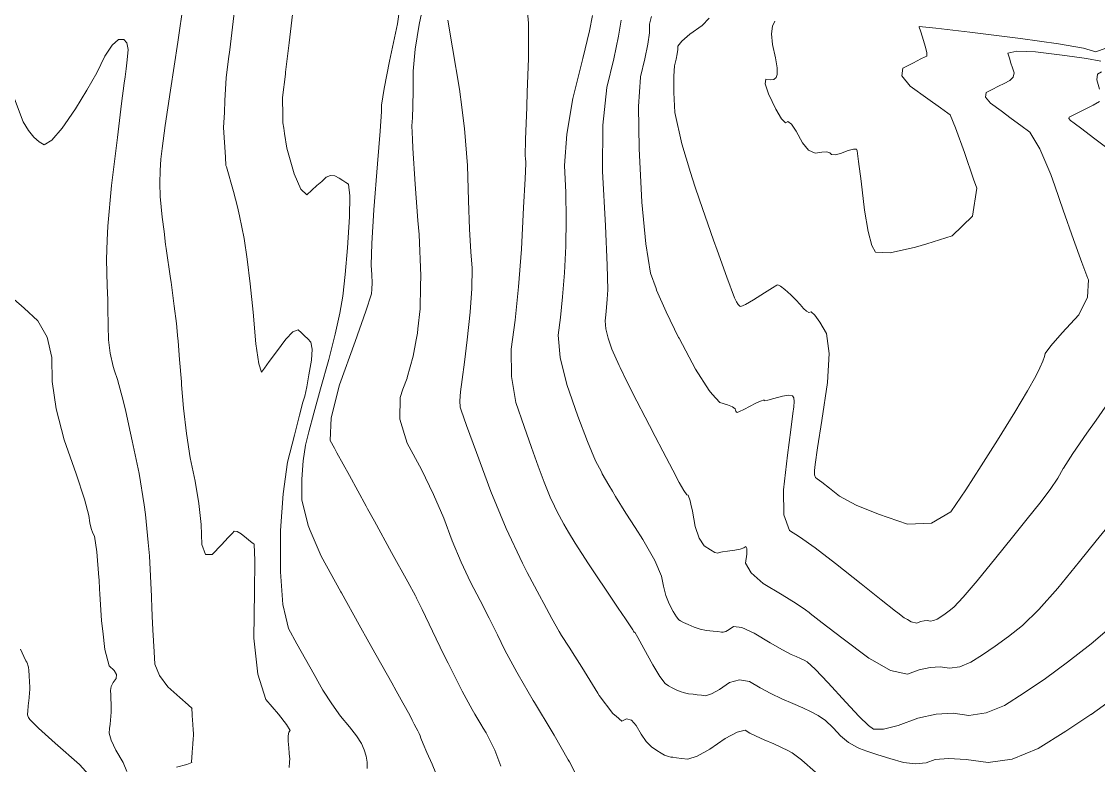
# Model space of a CAD drawing. Header units: inches. Extents: x 1337389 to 1347141, y 407035 to 414577.
# Drawn here: x 1338532 to 1339061, y 408130 to 408496 of the extents above; entities that cross this region are included whole.
import ezdxf

# ---------------------------------------------------------------- set-up
doc = ezdxf.new("R2010")
doc.units = ezdxf.units.IN
doc.header["$MEASUREMENT"] = 0
doc.layers.add('Topo', color=7, linetype='Continuous', lineweight=15, true_color=0x459900)

msp = doc.modelspace()

# ---------------------------------------------------------------- linework, layer by layer
at = {"layer": 'Topo'}
for p, q in [((1338633.4332, 408477.19, 1065), (1338634.0019, 408481.7049, 1065)), ((1338631.3621, 408450.9319, 1065), (1338631.6739, 408456.791, 1065)), ((1338748.6761, 408449.324, 1085), (1338748.1329, 408453.544, 1085)), ((1338660.5551, 408443.1728, 1070), (1338660.9669, 408440.4949, 1070)), ((1338721.2411, 408320.23, 1080), (1338719.2398, 408314.739, 1080)), ((1338829.2501, 408318.9069, 1100), (1338831.563, 408314.199, 1100)), ((1338843.2149, 408291.5631, 1100), (1338846.974, 408284.309, 1100)), ((1338570.0309, 408216.3879, 1050), (1338570.167, 408214.207, 1050)), ((1338595.9309, 408203.1427, 1055), (1338595.7261, 408207.5341, 1055)), ((1338783.865, 408160.7162, 1080), (1338792.575, 408146.2221, 1080)), ((1338824.0211, 408153.9201, 1085), (1338823.399, 408154.4551, 1085)), ((1338758.6399, 408148.082, 1075), (1338757.5082, 408149.964, 1075))]:
    msp.add_line(p, q, dxfattribs=at)
for points, elevation in [([(1338667.362, 408523.635), (1338667.2639, 408520.6999), (1338665.1669, 408501.8272), (1338663.2499, 408485.1311), (1338661.513, 408470.6141), (1338661.406, 408469.7638)], 1070), ([(1338634.0019, 408481.7049), (1338636.1009, 408498.3429), (1338637.7889, 408511.8091)], 1065), ([(1338611.2709, 408504.787), (1338608.544, 408485.4652), (1338604.945, 408461.8629), (1338602.335, 408444.412), (1338600.7171, 408433.1139), (1338600.0891, 408427.9679), (1338599.74, 408422.3119), (1338599.669, 408416.1449), (1338599.8761, 408409.4689), (1338600.82, 408399.413), (1338601.714, 408392.255)], 1060), ([(1338685.4941, 408285.8498), (1338683.4608, 408289.5693), (1338683.8557, 408300.6751), (1338687.9339, 408316.873), (1338695.6929, 408338.1629), (1338700.9532, 408353.119), (1338703.7162, 408361.7411), (1338703.9801, 408364.028), (1338704.0342, 408367.1251), (1338703.8762, 408371.0321), (1338703.508, 408375.7476), (1338703.8689, 408386.406), (1338704.959, 408403.0059), (1338706.7771, 408425.5471), (1338707.994, 408441.6411), (1338708.6091, 408451.286), (1338708.6221, 408454.4839), (1338709.9369, 408462.7348), (1338712.5529, 408476.0389), (1338716.4699, 408494.397), (1338718.2941, 408507.61)], 1075), ([(1338730.059, 408507.444), (1338727.21, 408494.0879), (1338725.2967, 408482.0071), (1338724.32, 408471.2), (1338724.2812, 408461.6671), (1338724.1481, 408453.9942), (1338723.923, 408448.1802), (1338723.603, 408444.2251), (1338723.8599, 408437.736)], 1080), ([(1338778.9041, 408508.5057), (1338780.0579, 408505.6441), (1338780.9521, 408494.7909), (1338780.9632, 408478.0471)], 1090), ([(1338812.5143, 408498.5199), (1338810.8941, 408491.0201), (1338807.6559, 408477.4118), (1338802.801, 408457.6981), (1338799.7961, 408440.1549), (1338798.64, 408424.7828), (1338799.3327, 408411.5819), (1338799.5621, 408398.3809), (1338799.3291, 408385.1779), (1338798.6319, 408371.975), (1338797.773, 408360.278), (1338796.7518, 408350.087), (1338795.57, 408341.4018), (1338796.596, 408330.4121), (1338799.8311, 408317.1159), (1338805.2748, 408301.515), (1338809.996, 408288.9968), (1338813.992, 408279.564), (1338816.8251, 408274.0669)], 1095), ([(1338748.1329, 408453.544), (1338747.01, 408462.281), (1338743.5451, 408482.6079), (1338741.2362, 408496.253)], 1085), ([(1338826.4739, 408496.326), (1338825.301, 408488.391), (1338822.963, 408477.3111), (1338819.4601, 408463.086), (1338817.5939, 408444.6511), (1338817.366, 408422.0091), (1338818.7761, 408395.157), (1338819.635, 408375.7159), (1338819.9419, 408363.6848), (1338819.6979, 408359.0659), (1338819.398, 408354.9729), (1338819.041, 408351.4069), (1338818.6272, 408348.3689), (1338818.986, 408344.523), (1338820.118, 408339.871), (1338822.0229, 408334.4121), (1338825.5967, 408326.4322)], 1100), ([(1338841.5189, 408498.0371), (1338841.2439, 408497.6031), (1338840.4348, 408494.253), (1338840.428, 408490.1), (1338839.7059, 408484.4181), (1338838.2689, 408477.209), (1338836.118, 408468.4732), (1338836.104, 408468.2691)], 1105), ([(1338869.8, 408497.205), (1338866.4011, 408493.6629), (1338860.3919, 408489.3252), (1338856.3851, 408485.918), (1338854.381, 408483.443), (1338854.3781, 408481.8991), (1338854.1099, 408479.7881), (1338853.576, 408477.108), (1338852.776, 408473.861), (1338852.434, 408468.6989)], 1110), ([(1338976.9401, 408386.3229), (1338971.393, 408384.5651), (1338958.7851, 408381.844), (1338951.5799, 408382.112), (1338949.7799, 408385.3679), (1338948.01, 408392.2749), (1338946.271, 408402.8319), (1338944.563, 408417.0389), (1338943.3239, 408426.7679), (1338942.5521, 408432.018), (1338942.2479, 408432.7901), (1338940.8031, 408432.8279), (1338938.2152, 408432.1339), (1338934.486, 408430.707), (1338931.7481, 408430.0539), (1338930.0039, 408430.1771), (1338929.2521, 408431.0741), (1338927.6591, 408431.4829), (1338925.2229, 408431.4061), (1338921.946, 408430.8411), (1338918.762, 408432.3542), (1338915.6711, 408435.943), (1338912.6721, 408441.608), (1338910.2911, 408445.1241), (1338908.5279, 408446.4892), (1338907.3831, 408445.704), (1338905.4211, 408447.7031), (1338902.64, 408452.486), (1338899.042, 408460.053), (1338897.3861, 408464.9748), (1338897.6729, 408467.252), (1338899.9021, 408466.8839), (1338901.5801, 408467.146), (1338902.708, 408468.0369), (1338903.284, 408469.5583), (1338903.1979, 408472.767), (1338902.4489, 408477.664), (1338901.0382, 408484.247), (1338900.5269, 408489.4731), (1338900.915, 408493.3389), (1338902.2019, 408495.8459)], 1115), ([(1339064.9579, 408482.4961), (1339059.9869, 408480.6339), (1339054, 408482.433), (1339041.6709, 408484.661), (1339023.0011, 408487.317), (1338997.989, 408490.401), (1338981.3487, 408492.3459), (1338973.079, 408493.1509), (1338973.1807, 408492.8169), (1338973.721, 408491.0941), (1338974.7011, 408487.983), (1338976.1201, 408483.4839), (1338976.829, 408480.3664), (1338976.8269, 408478.631), (1338976.115, 408478.2779), (1338973.9331, 408477.1778), (1338970.279, 408475.3318), (1338965.1551, 408472.7399), (1338964.6349, 408468.9218), (1338968.721, 408463.8779), (1338977.4101, 408457.6081), (1338983.572, 408453.152), (1338987.2041, 408450.509), (1338988.3069, 408449.6789), (1338991.0441, 408443.2519), (1338995.414, 408431.228), (1338999.9061, 408418.0401)], 1115), ([(1338573.8079, 408388.0079), (1338574.1, 408394.9471), (1338575.8819, 408414.9409), (1338578.7541, 408438.493), (1338580.8319, 408455.2621), (1338582.1162, 408465.2501), (1338582.6051, 408468.4568), (1338583.085, 408472.2839), (1338583.5561, 408476.732), (1338584.019, 408481.801), (1338583.4609, 408485.1541), (1338581.8819, 408486.7909), (1338579.282, 408486.7111), (1338576.199, 408483.954), (1338572.6339, 408478.519), (1338568.587, 408470.4059), (1338563.7399, 408461.8031), (1338558.0932, 408452.7089), (1338553.086, 408445.2639)], 1055), ([(1338780.9632, 408478.0471), (1338780.9632, 408477.4851), (1338780.3561, 408460.916)], 1090), ([(1339039.8531, 408414.7399), (1339037.9531, 408420.319), (1339032.5001, 408433.069), (1339027.5358, 408441.1259), (1339023.0589, 408444.4899), (1339018.3401, 408447.986), (1339013.376, 408451.612), (1339008.1701, 408455.3679), (1339005.722, 408458.3912), (1339006.0329, 408460.6779), (1339009.1039, 408462.2312), (1339012.0809, 408463.7289), (1339014.9649, 408465.1699), (1339017.757, 408466.556), (1339019.3631, 408468.2859), (1339019.785, 408470.3601), (1339019.0229, 408472.779), (1339018.2699, 408475.1939), (1339017.5281, 408477.6058), (1339016.7959, 408480.015), (1339021.0871, 408481.031), (1339030.4021, 408480.6547), (1339044.7409, 408478.8869), (1339055.4439, 408477.3641), (1339062.512, 408476.0871)], 1110), ([(1338631.6739, 408456.791), (1338632.2708, 408467.9761), (1338633.4332, 408477.19)], 1065), ([(1338537.0618, 408439.5569), (1338535.0959, 408442.0721), (1338532.45, 408446.3399), (1338527.664, 408458.9541), (1338524.273, 408469.2181)], 1055), ([(1338661.406, 408469.7638), (1338659.957, 408458.2759), (1338660.0919, 408449.223)], 1070), ([(1338836.104, 408468.2691), (1338835.147, 408453.813), (1338835.3579, 408433.2289), (1338836.7501, 408406.7223), (1338838.648, 408386.2631), (1338841.053, 408371.8541), (1338843.7079, 408364.229)], 1105), ([(1338852.434, 408468.6989), (1338852.415, 408468.4119), (1338852.4941, 408460.7611), (1338853.0109, 408450.908), (1338856.4269, 408435.5179), (1338860.7109, 408421.3251)], 1110), ([(1339061.875, 408462.395), (1339060.513, 408466.878), (1339060.826, 408469.716), (1339062.815, 408470.909)], 1105), ([(1338780.3561, 408460.916), (1338780.0929, 408453.728), (1338780.082, 408453.3927)], 1090), ([(1339066.7641, 408432.572), (1339058.915, 408438.472), (1339053.107, 408442.82), (1339049.342, 408445.6148), (1339047.6191, 408446.8591), (1339046.808, 408447.859), (1339046.911, 408448.616), (1339047.9281, 408449.13), (1339050.2291, 408450.279), (1339053.8151, 408452.0619), (1339058.686, 408454.48), (1339061.898, 408456.2051)], 1105), ([(1338631.911, 408428.8761), (1338630.963, 408443.456), (1338631.3621, 408450.9319)], 1065), ([(1338780.082, 408453.3927), (1338779.5521, 408437.663), (1338779.3391, 408429.29), (1338779.455, 408428.6091), (1338779.543, 408427.794), (1338779.603, 408426.845), (1338779.634, 408425.7611), (1338779.2942, 408418.196), (1338778.5831, 408404.15), (1338777.4988, 408383.623), (1338776.1269, 408365.162), (1338774.464, 408348.7659), (1338772.513, 408334.435), (1338772.585, 408320.946), (1338774.6812, 408308.299), (1338778.8009, 408296.4921), (1338782.5019, 408286.0199), (1338785.7859, 408276.882), (1338788.6499, 408269.0791), (1338791.6999, 408261.7191), (1338793.792, 408257.247)], 1090), ([(1338660.0919, 408449.223), (1338660.1421, 408445.8529), (1338660.5551, 408443.1728)], 1070), ([(1338780.3621, 408224.668), (1338777.9561, 408229.2208), (1338769.9881, 408246.2559), (1338762.4761, 408264.3841), (1338755.4189, 408283.6072), (1338750.534, 408296.9401), (1338747.82, 408304.384), (1338747.2771, 408305.9379), (1338747.19, 408308.9851), (1338747.557, 408313.5261), (1338748.3778, 408319.5602), (1338749.4469, 408328.085), (1338750.762, 408339.104), (1338752.3232, 408352.6138), (1338753.153, 408364.3249), (1338753.2511, 408374.238), (1338752.618, 408382.352), (1338752.0279, 408393.4821), (1338751.4812, 408407.6292), (1338750.978, 408424.7921), (1338749.4879, 408443.009), (1338748.6761, 408449.324)], 1085), ([(1338553.086, 408445.2639), (1338551.647, 408443.124), (1338546.5212, 408437.2091), (1338542.7148, 408434.9619), (1338540.2281, 408436.3841), (1338537.6892, 408438.7541), (1338537.0618, 408439.5569)], 1055), ([(1338660.9669, 408440.4949), (1338662.0671, 408433.3471), (1338665.734, 408420.7561), (1338669.0241, 408413.119), (1338671.937, 408410.4359), (1338674.473, 408412.706), (1338676.9102, 408414.893), (1338679.2468, 408416.998), (1338681.4849, 408419.0209), (1338683.6521, 408419.9439), (1338685.7479, 408419.7691), (1338687.772, 408418.4939), (1338689.5729, 408417.3708), (1338691.1501, 408416.3989), (1338692.5042, 408415.5772), (1338693.0891, 408409.941), (1338692.9049, 408399.4891), (1338691.9539, 408384.2219), (1338690.8591, 408371.2572), (1338689.62, 408360.595), (1338688.2381, 408352.235), (1338685.9479, 408341.832), (1338682.7489, 408329.3871), (1338678.6409, 408314.898), (1338675.349, 408303.0431), (1338672.873, 408293.821), (1338671.2121, 408287.2322), (1338670.0841, 408279.4671), (1338669.4899, 408270.524), (1338669.4288, 408260.404), (1338672.6, 408247.7892), (1338673.649, 408245.314)], 1070), ([(1338723.8599, 408437.736), (1338724.033, 408433.36), (1338725.2109, 408415.5861), (1338726.6079, 408397.6971)], 1080), ([(1338632.3871, 408424.0599), (1338632.1769, 408424.782), (1338631.911, 408428.8761)], 1065), ([(1338637.7721, 408404.4941), (1338635.9132, 408411.954), (1338632.3871, 408424.0599)], 1065), ([(1338860.7109, 408421.3251), (1338862.743, 408414.5918), (1338865.066, 408407.921)], 1110), ([(1338999.9061, 408418.0401), (1339001.416, 408413.6048), (1338999.4131, 408399.954), (1338989.406, 408390.274), (1338976.9401, 408386.3229)], 1115), ([(1339056.16, 408369.2838), (1339053.1321, 408377.0162), (1339048.9539, 408388.4429), (1339043.8941, 408402.877), (1339039.8531, 408414.7399)], 1110), ([(1338661.6341, 408202.6482), (1338660.211, 408208.852), (1338658.9191, 408224.9251), (1338659.041, 408245.266), (1338660.2361, 408263.242), (1338662.5018, 408278.8518), (1338665.841, 408292.095), (1338668.3543, 408301.9379), (1338670.0418, 408308.381), (1338670.9041, 408311.4241), (1338671.8821, 408315.8862), (1338672.9741, 408321.769), (1338674.1809, 408329.0709), (1338674.4829, 408334.455), (1338673.8802, 408337.92), (1338672.373, 408339.466), (1338670.8411, 408340.9961), (1338669.2858, 408342.5107), (1338667.7058, 408344.0101), (1338665.1311, 408342.945), (1338661.5593, 408339.317), (1338656.992, 408333.1249), (1338653.4889, 408328.371), (1338651.052, 408325.0571), (1338649.679, 408323.1821), (1338648.2922, 408327.168), (1338646.89, 408337.0171), (1338645.474, 408352.7271), (1338644.04, 408366.611), (1338642.588, 408378.667), (1338641.118, 408388.897), (1338638.8931, 408399.9931), (1338637.7721, 408404.4941)], 1065), ([(1338865.066, 408407.921), (1338871.9581, 408388.1291), (1338873.706, 408383.2021)], 1110), ([(1338726.6079, 408397.6971), (1338727.1381, 408390.903), (1338727.9612, 408370.4571), (1338727.8741, 408365.396)], 1080), ([(1338573.992, 408358.7621), (1338573.8079, 408365.629), (1338573.4091, 408378.5091), (1338573.8079, 408388.0079)], 1055), ([(1338601.714, 408392.255), (1338602.499, 408385.9771), (1338602.785, 408383.9869)], 1060), ([(1338602.785, 408383.9869), (1338604.9149, 408369.161), (1338605.1451, 408367.452)], 1060), ([(1338873.706, 408383.2021), (1338878.449, 408369.8341), (1338882.218, 408359.707), (1338883.2629, 408357.748), (1338884.1532, 408356.382), (1338884.887, 408355.6099), (1338885.4656, 408355.4299), (1338887.6959, 408356.475), (1338891.577, 408358.7421), (1338897.11, 408362.2332), (1338900.9569, 408364.624), (1338903.1182, 408365.9158), (1338903.5951, 408366.108), (1338904.8991, 408365.3829), (1338907.0322, 408363.741), (1338909.992, 408361.1831), (1338912.507, 408358.772), (1338914.5749, 408356.508), (1338916.1962, 408354.391), (1338917.631, 408353.078), (1338918.878, 408352.5681), (1338919.9371, 408352.8599), (1338921.74, 408351.2279), (1338924.2849, 408347.6691), (1338927.574, 408342.1851), (1338928.8199, 408332.3121), (1338928.022, 408318.0502), (1338925.1819, 408299.399), (1338923.166, 408285.971), (1338921.976, 408277.7659), (1338921.6101, 408274.7839), (1338921.6609, 408272.6191), (1338922.1289, 408271.2709), (1338923.0139, 408270.741), (1338925.2889, 408269.0349), (1338928.9539, 408266.153), (1338934.0091, 408262.096), (1338942.088, 408257.7939), (1338953.1909, 408253.247), (1338967.318, 408248.456), (1338979.1681, 408248.8609), (1338988.739, 408254.462), (1338996.032, 408265.2581), (1339003.692, 408277.0189), (1339011.7189, 408289.7428), (1339020.1139, 408303.4299), (1339026.3769, 408313.9259), (1339030.51, 408321.2302), (1339032.512, 408325.343), (1339033.9341, 408328.5499), (1339034.7779, 408330.853), (1339035.0429, 408332.252), (1339037.9321, 408336.1311), (1339043.447, 408342.4919), (1339051.5861, 408351.3339), (1339055.9129, 408360.0351), (1339056.4291, 408368.5961), (1339056.16, 408369.2838)], 1110), ([(1338511.3229, 408379.762), (1338517.4239, 408370.303), (1338522.888, 408362.6472), (1338524.5519, 408361.695), (1338527.9061, 408359.0111), (1338532.9491, 408354.5941), (1338539.6832, 408348.4449), (1338544.2131, 408340.3909), (1338546.5411, 408330.4311), (1338546.667, 408318.5659), (1338548.6971, 408305.0619), (1338552.6311, 408289.919), (1338558.471, 408273.1369), (1338562.5171, 408260.7419), (1338564.7711, 408252.7339), (1338565.2309, 408249.1141), (1338565.8491, 408246.208), (1338566.6251, 408244.0169), (1338567.5579, 408242.5411), (1338568.5981, 408234.8639), (1338569.645, 408222.1929)], 1050), ([(1338605.1451, 408367.452), (1338606.7358, 408355.6219), (1338607.7531, 408347.103)], 1060), ([(1338727.8741, 408365.396), (1338727.6811, 408354.249), (1338726.5539, 408344.4959)], 1080), ([(1338843.7079, 408364.229), (1338843.964, 408363.494), (1338848.6159, 408352.8369), (1338854.8271, 408340.2571)], 1105), ([(1338577.3737, 408323.797), (1338576.647, 408325.8859), (1338575.1408, 408332.4191), (1338574.352, 408339.0979), (1338574.28, 408345.9232), (1338574.0988, 408354.7662), (1338573.992, 408358.7621)], 1055), ([(1338607.7531, 408347.103), (1338607.961, 408345.3589), (1338608.3342, 408341.2192)], 1060), ([(1338608.3342, 408341.2192), (1338608.5909, 408338.373), (1338609.342, 408329.3881), (1338610.215, 408318.4039), (1338610.326, 408316.9531)], 1060), ([(1338726.5539, 408344.4959), (1338726.2979, 408342.2779), (1338725.683, 408339.0001)], 1080), ([(1338854.8271, 408340.2571), (1338855.011, 408339.8841), (1338858.3461, 408333.632)], 1105), ([(1338725.683, 408339.0001), (1338724.1879, 408331.0401), (1338721.353, 408320.5361), (1338721.2411, 408320.23)], 1080), ([(1338858.3461, 408333.632), (1338863.147, 408324.6331), (1338869.8229, 408314.079), (1338871.3778, 408312.332)], 1105), ([(1338582.838, 408303.861), (1338581.7479, 408308.6069), (1338578.869, 408319.4991), (1338577.3737, 408323.797)], 1055), ([(1338825.5967, 408326.4322), (1338826.0449, 408325.4332), (1338829.2501, 408318.9069)], 1100), ([(1338610.326, 408316.9531), (1338611.209, 408305.421), (1338612.678, 408292.9401), (1338614.6219, 408280.9591), (1338617.04, 408269.4789), (1338618.7981, 408258.5658), (1338619.8951, 408248.2189), (1338620.3311, 408238.4379), (1338622.144, 408233.523), (1338625.3331, 408233.473), (1338629.8972, 408238.2879), (1338633.2271, 408241.803), (1338635.3212, 408244.0179), (1338636.181, 408244.9319), (1338637.6368, 408244.8147), (1338639.6911, 408243.668), (1338642.3419, 408241.49), (1338644.286, 408239.8978), (1338645.524, 408238.8942), (1338646.054, 408238.475), (1338646.297, 408230.5612), (1338646.2521, 408215.1507), (1338645.919, 408192.244), (1338647.775, 408174.5842), (1338651.8181, 408162.1698), (1338658.05, 408155.0039), (1338662.0071, 408149.928), (1338663.69, 408146.9441), (1338663.099, 408146.051), (1338662.7989, 408144.317), (1338662.791, 408141.7401), (1338663.075, 408138.322), (1338663.2899, 408135.739), (1338663.4372, 408133.9909), (1338663.5159, 408133.078), (1338663.4639, 408131.3219), (1338663.2809, 408128.722)], 1060), ([(1338719.2398, 408314.739), (1338717.791, 408310.7641), (1338717.755, 408299.9712), (1338719.9722, 408292.466)], 1080), ([(1338831.563, 408314.199), (1338832.1859, 408312.9311), (1338840.444, 408296.9091), (1338843.2149, 408291.5631)], 1100), ([(1338871.3778, 408312.332), (1338875.0402, 408308.2199), (1338878.7971, 408307.058), (1338881.3461, 408306.0411), (1338882.687, 408305.1689), (1338882.8201, 408304.442), (1338883.007, 408303.8931), (1338883.2469, 408303.522), (1338883.542, 408303.3301), (1338884.759, 408303.7489), (1338886.9, 408304.779), (1338889.965, 408306.4199), (1338892.4191, 408307.6791), (1338894.2621, 408308.5571), (1338895.495, 408309.053), (1338896.3581, 408309.3479), (1338896.853, 408309.441), (1338896.979, 408309.332), (1338897.086, 408309.2302), (1338897.1741, 408309.1331), (1338897.2428, 408309.0431), (1338898.726, 408309.3809), (1338901.6231, 408310.145), (1338905.9348, 408311.3359), (1338909.0078, 408311.7991), (1338910.8429, 408311.5331), (1338911.4387, 408310.538), (1338911.6648, 408308.747), (1338911.5211, 408306.1598), (1338911.0049, 408302.7771), (1338909.9661, 408294.842), (1338908.4019, 408282.3571), (1338906.313, 408265.3202), (1338906.6061, 408252.9521), (1338909.2799, 408245.2539), (1338914.335, 408242.2249), (1338921.906, 408236.8351), (1338931.991, 408229.0829), (1338944.5901, 408218.9692), (1338954.419, 408211.1399), (1338961.4761, 408205.5969), (1338962.623, 408204.726)], 1105), ([(1338586.1, 408289.3351), (1338585.2841, 408293.211), (1338582.838, 408303.861)], 1055), ([(1339060.107, 408299.5028), (1339064.661, 408305.9741)], 1105), ([(1339044.15, 408275.9409), (1339048.76, 408283.0779), (1339055.6459, 408293.1641), (1339060.107, 408299.5028)], 1105), ([(1338719.9722, 408292.466), (1338721.245, 408288.1581), (1338728.2592, 408275.3239), (1338734.2999, 408263.0521), (1338739.3659, 408251.343), (1338743.458, 408240.1959), (1338747.7908, 408229.7289), (1338752.363, 408219.9409), (1338757.1761, 408210.834), (1338761.6159, 408202.2002), (1338765.6839, 408194.0411), (1338769.3801, 408186.357), (1338775.2572, 408175.5542), (1338775.8919, 408174.4572)], 1080), ([(1338591.8513, 408257.8829), (1338589.4762, 408273.31), (1338586.1, 408289.3351)], 1055), ([(1338701.1789, 408257.1829), (1338692.8671, 408272.371), (1338686.748, 408283.5558), (1338685.4941, 408285.8498)], 1075), ([(1338846.974, 408284.309), (1338847.011, 408284.2381), (1338851.8869, 408274.9169), (1338855.072, 408268.9462), (1338857.4121, 408264.8991), (1338858.9052, 408262.776), (1338859.553, 408262.5749), (1338860.446, 408259.9261), (1338860.8201, 408258.25)], 1100), ([(1338816.8251, 408274.0669), (1338817.265, 408273.2139), (1338820.5361, 408267.5612)], 1095), ([(1338967.3547, 408201.45), (1338969.2402, 408200.3999), (1338971.914, 408199.781), (1338973.7818, 408200.4821), (1338975.521, 408200.8771), (1338977.131, 408200.9638), (1338978.6131, 408200.745), (1338980.2281, 408200.9889), (1338981.975, 408201.6982), (1338983.8549, 408202.8701), (1338985.8491, 408204.2341), (1338987.957, 408205.788), (1338990.1782, 408207.5321), (1338994.7301, 408212.466), (1339001.6131, 408220.587), (1339010.828, 408231.8978), (1339019.05, 408242.0181), (1339026.2779, 408250.9488), (1339032.5141, 408258.6911), (1339037.547, 408265.3991), (1339041.3771, 408271.0741), (1339044.0042, 408275.7141), (1339044.15, 408275.9409)], 1105), ([(1338820.5361, 408267.5612), (1338822.2221, 408264.6469), (1338823.8049, 408262.076)], 1095), ([(1338823.8049, 408262.076), (1338828.8631, 408253.8629), (1338833.43, 408246.731)], 1095), ([(1338593.93, 408239.453), (1338592.5792, 408253.158), (1338591.8513, 408257.8829)], 1055), ([(1338705.1451, 408249.9379), (1338701.819, 408256.0141), (1338701.1789, 408257.1829)], 1075), ([(1338793.792, 408257.247), (1338794.9352, 408254.804), (1338798.354, 408248.3322), (1338800.6988, 408244.4542)], 1090), ([(1338860.8201, 408258.25), (1338861.5828, 408254.8281), (1338862.964, 408247.2809), (1338864.903, 408241.5838), (1338867.398, 408237.7381), (1338870.4509, 408235.7431), (1338872.6941, 408234.5239), (1338874.1289, 408234.082), (1338874.7541, 408234.4169), (1338876.3369, 408234.7771), (1338878.879, 408235.163), (1338882.379, 408235.5751), (1338885.0409, 408236.0871), (1338886.866, 408236.6989), (1338887.855, 408237.4111), (1338888.331, 408236.402), (1338888.297, 408233.671), (1338887.7509, 408229.218), (1338890.4619, 408224.407), (1338896.4308, 408219.2369), (1338905.6571, 408213.7101), (1338912.573, 408209.41), (1338917.1809, 408206.3371), (1338918.9939, 408204.8819)], 1100), ([(1338725.3299, 408213.077), (1338721.5461, 408219.9788), (1338713.602, 408234.4861), (1338705.1451, 408249.9379)], 1075), ([(1338673.649, 408245.314), (1338679.0039, 408232.68), (1338688.6401, 408215.0751), (1338688.9328, 408214.546)], 1070), ([(1338800.6988, 408244.4542), (1338803.9721, 408239.039), (1338810.5201, 408228.8919)], 1090), ([(1338833.43, 408246.731), (1338837.1881, 408240.863), (1338843.0339, 408230.528), (1338846.401, 408222.8611), (1338847.2899, 408217.8599), (1338848.552, 408213.2971), (1338850.188, 408209.1721), (1338852.198, 408205.4842), (1338853.7879, 408202.858), (1338854.9588, 408201.2921), (1338855.711, 408200.7879), (1338857.198, 408200.0189), (1338859.4199, 408198.986), (1338862.3769, 408197.6872), (1338865.4159, 408196.7209), (1338868.5379, 408196.085), (1338871.742, 408195.7819), (1338874.1699, 408195.539), (1338875.8229, 408195.358), (1338876.7009, 408195.2368), (1338877.996, 408195.6569), (1338879.708, 408196.617), (1338881.837, 408198.1179), (1338885.9049, 408197.5292), (1338891.9119, 408194.8529), (1338899.857, 408190.087), (1338905.9568, 408186.57), (1338910.2139, 408184.3021), (1338912.627, 408183.2819), (1338914.7401, 408182.3471), (1338916.554, 408181.4951), (1338918.0681, 408180.7271), (1338921.981, 408177.0319), (1338928.295, 408170.409), (1338937.0079, 408160.858), (1338943.6401, 408153.865), (1338948.191, 408149.429), (1338950.6609, 408147.5521), (1338955.5399, 408147.5139), (1338962.8281, 408149.3159), (1338972.5261, 408152.958), (1338981.5559, 408155.006), (1338989.9191, 408155.461), (1338997.6149, 408154.3209), (1339005.9999, 408155.5909), (1339015.0741, 408159.2699), (1339024.8379, 408165.3589), (1339035.1922, 408172.4381), (1339046.1351, 408180.507), (1339057.6689, 408189.567), (1339066.6939, 408197.247)], 1095), ([(1338951.26, 408180.828), (1338959.0929, 408176.4639), (1338967.371, 408174.5488), (1338973.1541, 408176.7198), (1338978.5381, 408177.942), (1338983.525, 408178.213), (1338988.114, 408177.5328), (1338993.1137, 408178.2899), (1338998.525, 408180.4839), (1339004.3469, 408184.115), (1339010.5201, 408188.3359), (1339017.0461, 408193.1469), (1339023.9229, 408198.5501), (1339032.042, 408206.4891), (1339041.403, 408216.9648), (1339052.0041, 408229.978), (1339060.249, 408240.115), (1339066.1371, 408247.378)], 1100), ([(1338595.481, 408212.806), (1338594.59, 408232.755), (1338593.93, 408239.453)], 1055), ([(1338810.5201, 408228.8919), (1338811.789, 408226.9252), (1338821.804, 408211.9891), (1338825.068, 408207.1152)], 1090), ([(1338788.4912, 408209.34), (1338786.3799, 408213.2791), (1338780.3621, 408224.668)], 1085), ([(1338569.645, 408222.1929), (1338569.7439, 408220.987), (1338570.0309, 408216.3879)], 1050), ([(1338570.167, 408214.207), (1338570.998, 408200.909), (1338571.5919, 408195.848)], 1050), ([(1338595.7261, 408207.5341), (1338595.5121, 408212.1009), (1338595.481, 408212.806)], 1055), ([(1338688.9328, 408214.546), (1338697.6362, 408198.824), (1338702.376, 408190.3728)], 1070), ([(1338739.39, 408184.0991), (1338733.7831, 408195.756), (1338728.6271, 408206.4479), (1338725.916, 408212.0269), (1338725.6509, 408212.4921), (1338725.3299, 408213.077)], 1075), ([(1338803.752, 408183.4089), (1338800.935, 408187.8879), (1338797.2319, 408193.716), (1338796.017, 408195.527), (1338792.3999, 408202.0481), (1338788.4912, 408209.34)], 1085), ([(1338825.068, 408207.1152), (1338828.616, 408201.8151), (1338832.2272, 408196.4009), (1338832.6359, 408195.7489), (1338832.9448, 408195.332), (1338833.1562, 408195.151), (1338833.267, 408195.205), (1338834.7961, 408192.5719), (1338837.7421, 408187.253), (1338842.1051, 408179.2462), (1338845.5859, 408173.524), (1338848.1851, 408170.0879), (1338849.9022, 408168.936), (1338851.709, 408167.878), (1338853.6059, 408166.9131), (1338855.592, 408166.0412), (1338857.6342, 408165.3909), (1338859.731, 408164.9649), (1338861.8829, 408164.7611), (1338863.986, 408164.533), (1338866.0399, 408164.2817), (1338868.0431, 408164.0059), (1338871, 408164.9649), (1338874.909, 408167.157), (1338879.7719, 408170.5842), (1338884.7181, 408171.8449), (1338889.75, 408170.941), (1338894.866, 408167.873), (1338900.1161, 408165.0499), (1338905.4997, 408162.472), (1338911.019, 408160.1388), (1338915.8521, 408157.9991), (1338920.001, 408156.051), (1338923.464, 408154.2951), (1338927.0149, 408151.762), (1338930.6551, 408148.4519), (1338931.0291, 408148.0422)], 1090), ([(1338607.7791, 408128.8269), (1338612.872, 408130.1601), (1338615.37, 408131.1161), (1338615.2719, 408131.698), (1338615.3219, 408133.405), (1338615.5201, 408136.2388), (1338615.865, 408140.2001), (1338616.1004, 408142.9), (1338616.226, 408144.3399), (1338616.243, 408144.5179), (1338616.179, 408145.5041), (1338616.0341, 408147.296), (1338615.8091, 408149.895), (1338615.6401, 408152.1748), (1338615.5249, 408154.1371), (1338615.4661, 408155.7792), (1338615.4261, 408156.8999), (1338615.404, 408157.4971), (1338615.4, 408157.5719), (1338615.4151, 408157.6432), (1338615.4481, 408157.7127), (1338615.5001, 408157.7789), (1338613.533, 408159.584), (1338609.5479, 408163.1271), (1338603.5451, 408168.408), (1338599.42, 408173.902), (1338597.173, 408179.6092), (1338596.8031, 408185.5282), (1338596.2491, 408196.3589), (1338595.9309, 408203.1427)], 1055), ([(1338678.1609, 408169.707), (1338675.4849, 408174.402), (1338671.2309, 408181.9669), (1338667.0432, 408189.5161), (1338662.919, 408197.0492), (1338661.6341, 408202.6482)], 1065), ([(1338918.9939, 408204.8819), (1338919.4812, 408204.491), (1338925.4359, 408199.8979), (1338935.0489, 408192.5559), (1338948.319, 408182.4671), (1338951.26, 408180.828)], 1100), ([(1338962.623, 408204.726), (1338965.761, 408202.338), (1338967.3547, 408201.45)], 1105), ([(1338571.5919, 408195.848), (1338572.6541, 408186.802), (1338574.7139, 408178.6649), (1338577.1771, 408176.499), (1338578.332, 408174.427), (1338578.1791, 408172.4511), (1338576.7182, 408170.57), (1338575.7771, 408168.6118), (1338575.357, 408166.5759), (1338575.457, 408164.4629), (1338575.55, 408162.3269), (1338575.6349, 408160.1679), (1338575.713, 408157.986), (1338575.7009, 408155.901), (1338575.5989, 408153.9122), (1338575.4062, 408152.0211), (1338575.1922, 408150.0162), (1338574.9582, 408147.8979), (1338574.7029, 408145.6661), (1338575.7231, 408142.123), (1338578.0161, 408137.2691), (1338581.5828, 408131.1031), (1338583.377, 408126.7389)], 1050), ([(1338567.676, 408121.7879), (1338560.0431, 408130.234), (1338548.1611, 408140.7551), (1338540.0369, 408148.1211), (1338535.669, 408152.331), (1338535.0601, 408153.3851), (1338534.662, 408154.166), (1338534.477, 408154.6761), (1338534.5039, 408154.9131), (1338534.654, 408156.3679), (1338534.9278, 408159.042), (1338535.325, 408162.935), (1338535.5882, 408165.5801), (1338535.7168, 408166.9782), (1338535.7111, 408167.1281), (1338535.6549, 408168.339), (1338535.5489, 408170.6109), (1338535.391, 408173.9431), (1338535.2059, 408176.4512), (1338534.9939, 408178.1339), (1338534.7541, 408178.9929), (1338534.4719, 408179.784), (1338534.1489, 408180.507), (1338533.7841, 408181.1621), (1338532.7449, 408183.283), (1338531.032, 408186.871)], 1045), ([(1338702.376, 408190.3728), (1338705.9919, 408183.928), (1338713.7071, 408170.387), (1338715.9449, 408166.4101)], 1070), ([(1338753.293, 408157.1879), (1338748.3001, 408166.3399), (1338741.385, 408179.9508), (1338739.39, 408184.0991)], 1075), ([(1338815.1219, 408165.2789), (1338807.126, 408178.0452), (1338803.752, 408183.4089)], 1085), ([(1338775.8919, 408174.4572), (1338783.314, 408161.6341), (1338783.865, 408160.7162)], 1080), ([(1339057.7099, 408154.8401), (1339068.3809, 408162.491), (1339077.728, 408169.833), (1339083.8511, 408174.5711)], 1090), ([(1338701.579, 408128.1842), (1338701.599, 408131.27), (1338701.1451, 408134.3481), (1338700.2172, 408137.4181), (1338698.8139, 408140.479), (1338696.403, 408144.264), (1338692.9831, 408148.7729), (1338688.553, 408154.0071), (1338684.16, 408160.0231), (1338679.804, 408166.8219), (1338678.1609, 408169.707)], 1065), ([(1338715.9449, 408166.4101), (1338719.2369, 408160.5561), (1338722.581, 408154.4358), (1338723.7399, 408152.028), (1338724.7939, 408149.9531), (1338725.7429, 408148.213), (1338726.5869, 408146.8082), (1338727.2451, 408145.4921), (1338727.7169, 408144.266), (1338728.0021, 408143.1298), (1338729.0829, 408140.4269), (1338730.96, 408136.1579), (1338733.633, 408130.322), (1338735.4119, 408125.925)], 1070), ([(1338823.399, 408154.4551), (1338822.3823, 408155.3298), (1338815.807, 408164.1851), (1338815.1219, 408165.2789)], 1085), ([(1338757.5082, 408149.964), (1338754.5279, 408154.9241), (1338753.293, 408157.1879)], 1075), ([(1338943.7691, 408138.1179), (1338947.3989, 408136.7309), (1338952.727, 408134.9189), (1338958.741, 408133.0671), (1338965.44, 408131.1772), (1338971.391, 408130.4749), (1338976.596, 408130.9599), (1338981.0529, 408132.635), (1338987.626, 408133.2171), (1338996.3139, 408132.709), (1339007.116, 408131.1088), (1339018.8859, 408132.8919), (1339031.624, 408138.056), (1339045.3289, 408146.6031), (1339057.5811, 408154.7479), (1339057.7099, 408154.8401)], 1090), ([(1338915.4272, 408132.257), (1338915.213, 408132.4429), (1338910.6912, 408136.0049), (1338908.502, 408137.1552), (1338905.4708, 408138.5859), (1338901.596, 408140.299), (1338896.8788, 408142.2931), (1338892.9721, 408144.0789), (1338889.875, 408145.6579), (1338887.5881, 408147.0301), (1338883.5311, 408146.1599), (1338877.7061, 408143.0501), (1338870.1109, 408137.6981), (1338864.0042, 408134.2731), (1338859.3859, 408132.7762), (1338856.256, 408133.206), (1338853.8021, 408133.527), (1338852.0251, 408133.7401), (1338850.924, 408133.8439), (1338849.852, 408134.0621), (1338848.807, 408134.3938), (1338847.7909, 408134.8412), (1338846.2202, 408135.7372), (1338844.0939, 408137.085), (1338841.4122, 408138.8831), (1338838.8302, 408141.5391), (1338836.3479, 408145.052), (1338833.967, 408149.4221), (1338831.5899, 408151.9501), (1338829.2191, 408152.6369), (1338826.8529, 408151.4811), (1338824.0211, 408153.9201)], 1085), ([(1338767.402, 408129.3431), (1338764.361, 408137.1751), (1338760.0699, 408145.7019), (1338758.6399, 408148.082)], 1075), ([(1338792.575, 408146.2221), (1338793.5519, 408144.5961), (1338800.5509, 408132.545), (1338801.131, 408131.4561)], 1080), ([(1338931.0291, 408148.0422), (1338934.3839, 408144.365), (1338938.4171, 408141.0492), (1338942.7552, 408138.505), (1338943.7691, 408138.1179)], 1090), ([(1338801.131, 408131.4561), (1338804.3111, 408125.4831)], 1080), ([(1338935.4708, 408114.5411), (1338931.258, 408118.0799), (1338922.0691, 408126.4679), (1338915.4272, 408132.257)], 1085)]:
    msp.add_lwpolyline(points, dxfattribs=dict(at, elevation=elevation))

doc.saveas('drawing.dxf')
